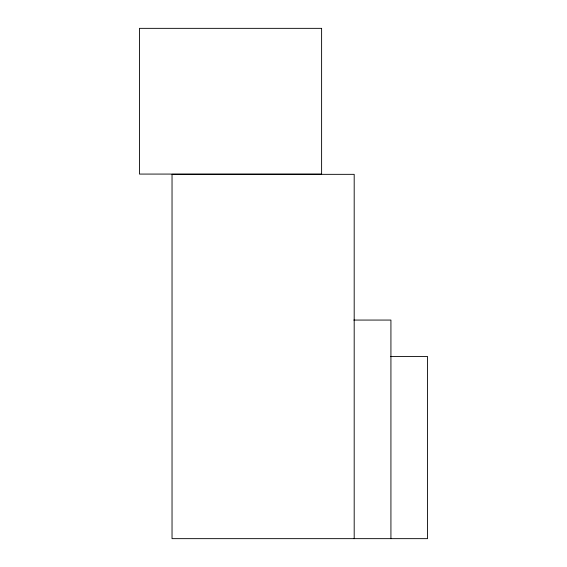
<?xml version="1.0" encoding="UTF-8"?>
<svg xmlns="http://www.w3.org/2000/svg" width="567" height="567" viewBox="0 0 567 567"><rect width="100%" height="100%" fill="white"/><g stroke="black" fill="none" stroke-linecap="round" stroke-linejoin="round"><path stroke-width="0.85" d="M353.787 320.064L390.925 320.064L390.925 538.65M390.408 356.494L427.546 356.494L427.546 538.65L172.035 538.65L172.035 174.338L354.191 174.338L354.191 538.65M321.609 28.35L139.454 28.35L139.454 174.076L321.609 174.076L321.609 28.35"/></g></svg>
